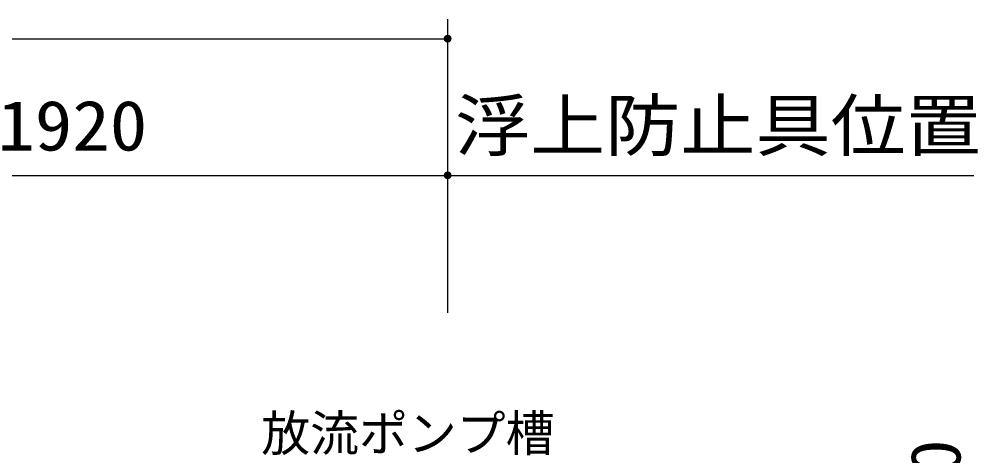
# Model space of a CAD drawing. Units: millimetres, scale not verified. Extents: x -14850 to 14850, y -10500 to 10500.
# Drawn here: x -6619 to -4162, y 2771 to 3889 of the extents above; entities that cross this region are included whole.
import ezdxf
from ezdxf.enums import TextEntityAlignment as Align

# ---------------------------------------------------------------- set-up
doc = ezdxf.new("R2010")
doc.units = ezdxf.units.MM
doc.header["$LTSCALE"] = 50
doc.layers.add('0-0_空気管', color=3, linetype='Continuous', lineweight=25)
doc.layers.add('0-3_製作', color=5, linetype='Continuous', lineweight=25)
doc.styles.add('ＭＳ ゴシック', font='')
doc.styles.get('ＭＳ ゴシック').set_extended_font_data('MS Gothic')

msp = doc.modelspace()

# ---------------------------------------------------------------- linework, layer by layer
at = {"layer": '0-3_製作', "color": 2}
for p, q in [((-5520.89, 3888.96), (-5520.89, 3136.89)), ((-10450.89, 3838.96), (-5520.89, 3838.96)), ((-7440.89, 3488.96), (-5520.89, 3488.96)), ((-5520.89, 3488.96), (-4172.78, 3488.96))]:
    msp.add_line(p, q, dxfattribs=at)
at = {"layer": '0-3_製作'}
for points in [[(-5523.38, 3848.65), (-5530.89, 3838.96), (-5524.57, 3848.26)], [(-5523.38, 3848.65), (-5520.89, 3838.96), (-5530.89, 3838.96)], [(-5524.57, 3848.26), (-5530.89, 3838.96), (-5530.87, 3839.59)], [(-5520.89, 3838.96), (-5530.81, 3837.71), (-5530.89, 3838.96)], [(-5524.57, 3848.26), (-5530.87, 3839.59), (-5525.71, 3847.73)], [(-5525.71, 3847.73), (-5530.87, 3839.59), (-5530.71, 3840.84)], [(-5520.89, 3838.96), (-5530.57, 3836.48), (-5530.81, 3837.71)], [(-5525.71, 3847.73), (-5530.71, 3840.84), (-5526.77, 3847.05)], [(-5526.77, 3847.05), (-5530.71, 3840.84), (-5530.4, 3842.05)], [(-5520.89, 3838.96), (-5530.19, 3835.28), (-5530.57, 3836.48)], [(-5526.77, 3847.05), (-5530.4, 3842.05), (-5527.73, 3846.25)], [(-5527.73, 3846.25), (-5530.4, 3842.05), (-5529.94, 3843.22)], [(-5520.89, 3838.96), (-5529.65, 3834.15), (-5530.19, 3835.28)], [(-5527.73, 3846.25), (-5529.94, 3843.22), (-5528.59, 3845.34)], [(-5528.59, 3845.34), (-5529.94, 3843.22), (-5529.33, 3844.32)], [(-5520.89, 3838.96), (-5528.98, 3833.08), (-5529.65, 3834.15)], [(-5520.89, 3838.96), (-5528.18, 3832.12), (-5528.98, 3833.08)], [(-5520.89, 3838.96), (-5527.26, 3831.26), (-5528.18, 3832.12)], [(-5520.89, 3838.96), (-5526.25, 3830.52), (-5527.26, 3831.26)], [(-5520.89, 3828.96), (-5526.25, 3830.52), (-5520.89, 3838.96)], [(-5522.14, 3848.88), (-5520.89, 3838.96), (-5523.38, 3848.65)], [(-5520.89, 3848.96), (-5520.89, 3838.96), (-5522.14, 3848.88)], [(-5520.26, 3848.94), (-5520.89, 3838.96), (-5520.89, 3848.96)], [(-5519.01, 3848.79), (-5520.89, 3838.96), (-5520.26, 3848.94)], [(-5517.8, 3848.47), (-5520.89, 3838.96), (-5519.01, 3848.79)], [(-5516.63, 3848.01), (-5520.89, 3838.96), (-5517.8, 3848.47)], [(-5515.53, 3847.41), (-5520.89, 3838.96), (-5516.63, 3848.01)], [(-5514.51, 3846.67), (-5520.89, 3838.96), (-5515.53, 3847.41)], [(-5514.51, 3846.67), (-5510.89, 3838.96), (-5520.89, 3838.96)], [(-5510.89, 3838.96), (-5520.89, 3828.96), (-5520.89, 3838.96)], [(-5510.89, 3838.96), (-5519.64, 3829.04), (-5520.89, 3828.96)], [(-5510.89, 3838.96), (-5518.4, 3829.28), (-5519.64, 3829.04)], [(-5510.89, 3838.96), (-5517.21, 3829.66), (-5518.4, 3829.28)], [(-5510.91, 3838.33), (-5517.21, 3829.66), (-5510.89, 3838.96)], [(-5510.91, 3838.33), (-5516.07, 3830.2), (-5517.21, 3829.66)], [(-5511.07, 3837.09), (-5516.07, 3830.2), (-5510.91, 3838.33)], [(-5511.07, 3837.09), (-5515.01, 3830.87), (-5516.07, 3830.2)], [(-5511.38, 3835.87), (-5515.01, 3830.87), (-5511.07, 3837.09)], [(-5511.38, 3835.87), (-5514.04, 3831.67), (-5515.01, 3830.87)], [(-5513.6, 3845.81), (-5510.89, 3838.96), (-5514.51, 3846.67)], [(-5511.84, 3834.7), (-5514.04, 3831.67), (-5511.38, 3835.87)], [(-5511.84, 3834.7), (-5513.18, 3832.59), (-5514.04, 3831.67)], [(-5512.8, 3844.84), (-5510.89, 3838.96), (-5513.6, 3845.81)], [(-5512.45, 3833.6), (-5513.18, 3832.59), (-5511.84, 3834.7)], [(-5512.13, 3843.78), (-5510.89, 3838.96), (-5512.8, 3844.84)], [(-5511.59, 3842.64), (-5510.89, 3838.96), (-5512.13, 3843.78)], [(-5511.2, 3841.45), (-5510.89, 3838.96), (-5511.59, 3842.64)], [(-5510.97, 3840.22), (-5510.89, 3838.96), (-5511.2, 3841.45)], [(-5520.89, 3828.96), (-5525.15, 3829.91), (-5526.25, 3830.52)], [(-5520.89, 3828.96), (-5523.98, 3829.45), (-5525.15, 3829.91)], [(-5520.89, 3828.96), (-5522.76, 3829.14), (-5523.98, 3829.45)], [(-5520.89, 3828.96), (-5521.52, 3828.98), (-5522.76, 3829.14)], [(-5524.57, 3498.26), (-5530.89, 3488.96), (-5525.71, 3497.73)], [(-5524.57, 3498.26), (-5520.89, 3488.96), (-5530.89, 3488.96)], [(-5525.71, 3497.73), (-5530.89, 3488.96), (-5530.87, 3489.59)], [(-5520.89, 3488.96), (-5530.81, 3487.71), (-5530.89, 3488.96)], [(-5525.71, 3497.73), (-5530.87, 3489.59), (-5526.77, 3497.05)], [(-5526.77, 3497.05), (-5530.87, 3489.59), (-5530.71, 3490.84)], [(-5520.89, 3488.96), (-5530.57, 3486.48), (-5530.81, 3487.71)], [(-5526.77, 3497.05), (-5530.71, 3490.84), (-5527.73, 3496.25)], [(-5527.73, 3496.25), (-5530.71, 3490.84), (-5530.4, 3492.05)], [(-5520.89, 3488.96), (-5530.19, 3485.28), (-5530.57, 3486.48)], [(-5527.73, 3496.25), (-5530.4, 3492.05), (-5528.59, 3495.34)], [(-5528.59, 3495.34), (-5530.4, 3492.05), (-5529.94, 3493.22)], [(-5520.89, 3488.96), (-5529.65, 3484.15), (-5530.19, 3485.28)], [(-5528.59, 3495.34), (-5529.94, 3493.22), (-5529.33, 3494.32)], [(-5520.89, 3488.96), (-5528.98, 3483.08), (-5529.65, 3484.15)], [(-5520.89, 3488.96), (-5528.18, 3482.12), (-5528.98, 3483.08)], [(-5520.89, 3488.96), (-5527.26, 3481.26), (-5528.18, 3482.12)], [(-5520.89, 3488.96), (-5526.25, 3480.52), (-5527.26, 3481.26)], [(-5520.89, 3488.96), (-5525.15, 3479.91), (-5526.25, 3480.52)], [(-5520.89, 3478.96), (-5525.15, 3479.91), (-5520.89, 3488.96)], [(-5523.38, 3498.65), (-5520.89, 3488.96), (-5524.57, 3498.26)], [(-5522.14, 3498.88), (-5520.89, 3488.96), (-5523.38, 3498.65)], [(-5520.89, 3498.96), (-5520.89, 3488.96), (-5522.14, 3498.88)], [(-5520.26, 3498.94), (-5520.89, 3488.96), (-5520.89, 3498.96)], [(-5519.01, 3498.79), (-5520.89, 3488.96), (-5520.26, 3498.94)], [(-5517.8, 3498.47), (-5520.89, 3488.96), (-5519.01, 3498.79)], [(-5516.63, 3498.01), (-5520.89, 3488.96), (-5517.8, 3498.47)], [(-5515.53, 3497.41), (-5520.89, 3488.96), (-5516.63, 3498.01)], [(-5515.53, 3497.41), (-5510.89, 3488.96), (-5520.89, 3488.96)], [(-5510.89, 3488.96), (-5520.89, 3478.96), (-5520.89, 3488.96)], [(-5510.89, 3488.96), (-5519.64, 3479.04), (-5520.89, 3478.96)], [(-5510.89, 3488.96), (-5518.4, 3479.28), (-5519.64, 3479.04)], [(-5510.89, 3488.96), (-5517.21, 3479.66), (-5518.4, 3479.28)], [(-5510.89, 3488.96), (-5516.07, 3480.2), (-5517.21, 3479.66)], [(-5510.91, 3488.33), (-5516.07, 3480.2), (-5510.89, 3488.96)], [(-5510.91, 3488.33), (-5515.01, 3480.87), (-5516.07, 3480.2)], [(-5514.51, 3496.67), (-5510.89, 3488.96), (-5515.53, 3497.41)], [(-5511.07, 3487.09), (-5515.01, 3480.87), (-5510.91, 3488.33)], [(-5513.6, 3495.81), (-5510.89, 3488.96), (-5514.51, 3496.67)], [(-5512.8, 3494.84), (-5510.89, 3488.96), (-5513.6, 3495.81)], [(-5512.13, 3493.78), (-5510.89, 3488.96), (-5512.8, 3494.84)], [(-5511.59, 3492.64), (-5510.89, 3488.96), (-5512.13, 3493.78)], [(-5511.2, 3491.45), (-5510.89, 3488.96), (-5511.59, 3492.64)], [(-5510.97, 3490.22), (-5510.89, 3488.96), (-5511.2, 3491.45)], [(-5520.89, 3478.96), (-5523.98, 3479.45), (-5525.15, 3479.91)], [(-5520.89, 3478.96), (-5522.76, 3479.14), (-5523.98, 3479.45)], [(-5520.89, 3478.96), (-5521.52, 3478.98), (-5522.76, 3479.14)], [(-5511.07, 3487.09), (-5514.04, 3481.67), (-5515.01, 3480.87)], [(-5511.38, 3485.87), (-5514.04, 3481.67), (-5511.07, 3487.09)], [(-5511.38, 3485.87), (-5513.18, 3482.59), (-5514.04, 3481.67)], [(-5511.84, 3484.7), (-5513.18, 3482.59), (-5511.38, 3485.87)], [(-5511.84, 3484.7), (-5512.45, 3483.6), (-5513.18, 3482.59)]]:
    msp.add_solid(points, dxfattribs=at)

# ---------------------------------------------------------------- texts
at = {"layer": '0-0_空気管', "color": 4, "style": 'ＭＳ ゴシック'}
msp.add_text('\u3000放流ポンプ槽', height=91.79, dxfattribs=at).set_placement((-6123.54, 2755.09), align=Align.BOTTOM_LEFT)
at = {"layer": '0-3_製作', "color": 4, "style": 'ＭＳ ゴシック', "width": 1.1}
for s, height, p in [('浮上防止具位置', 128.3, (-5502.09, 3513.85)), ('1920', 128.4, (-6674.64, 3513.96))]:
    msp.add_text(s, height=height, dxfattribs=at).set_placement(p, align=Align.BOTTOM_LEFT)
at = {"layer": '0-3_製作', "color": 4, "style": 'ＭＳ ゴシック', "width": 1.05}
msp.add_text('50', height=128.4, rotation=90, dxfattribs=at).set_placement((-4168.25, 2628.95), align=Align.BOTTOM_LEFT)

doc.saveas('drawing.dxf')
